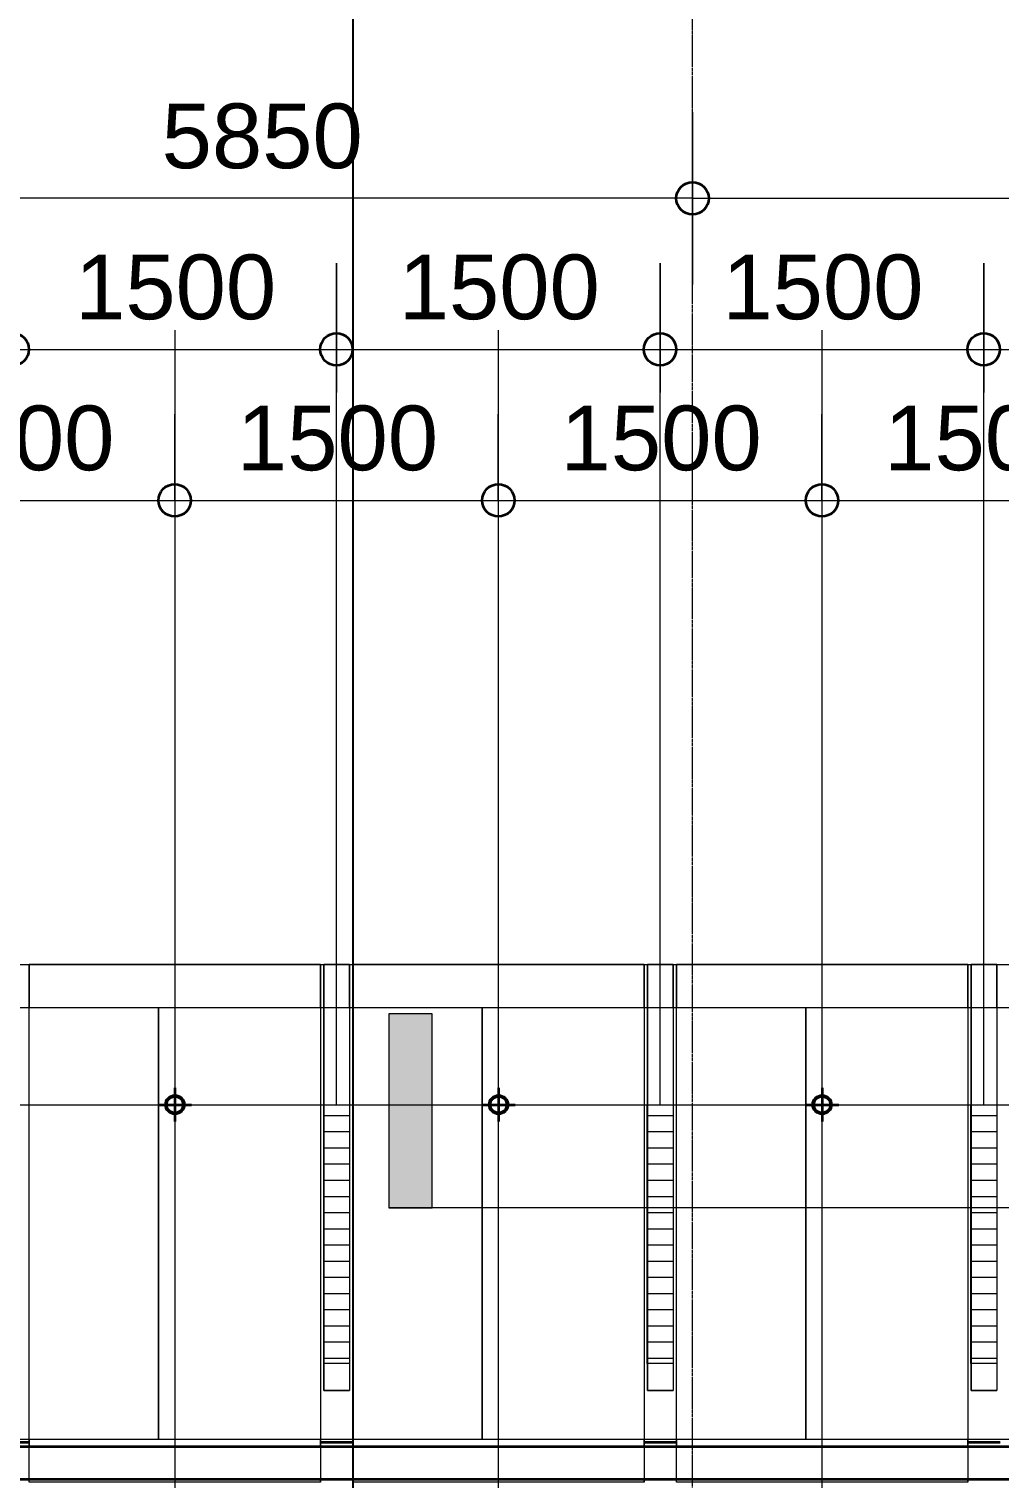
# Model space of a CAD drawing. Header units: millimetres. Extents: x -712454 to -640739, y -26917 to 7174.
# Drawn here: x -679358 to -674857, y -11583 to -4862 of the extents above; entities that cross this region are included whole.
import ezdxf

# ---------------------------------------------------------------- set-up
doc = ezdxf.new("R2010")
doc.units = ezdxf.units.MM
doc.linetypes.add('DPA_Grid _ Level 100', pattern=[10, 5.5, -1.6, 1.3, -1.6])
doc.linetypes.add('DPA_Hidden 50', pattern=[3, 2, -1])
for name, color, linetype, lineweight in [('A-ANNO-DIMS', 1, 'Continuous', 9), ('A-ANNO-DIMS-100', 1, 'Continuous', 9), ('A-ANNO-NOTE', 3, 'Continuous', 25), ('A-DETL', 1, 'Continuous', 70), ('A-DETL-GENF', 2, 'Continuous', 25), ('A-GLAZ-CURT', 2, 'Continuous', 9), ('A-GLAZ-CWMG', 2, 'Continuous', 35), ('A-ROOM-IDEN', 3, 'Continuous', 25), ('E-LITE-EQPM', 2, 'Continuous', 35), ('S-GRID', 251, 'Continuous', 9)]:
    doc.layers.add(name, color=color, linetype=linetype, lineweight=lineweight)
doc.styles.add('Arial_2', font='arial.ttf', dxfattribs={"height": 300})
doc.dimstyles.new('DPA-DIM-3_0_C-C', dxfattribs={"dimscale": 304.8, "dimtxt": 306.07782, "dimasz": 0.492126, "dimexe": 0.656168, "dimexo": 0.0625, "dimgap": 0.164042, "dimtad": 1, "dimdec": 0, "dimzin": 0, "dimdsep": 46, "dimtxsty": 'Arial_2', "dimblk1": 'DOTBLANK', "dimblk2": 'DOTBLANK', "dimsah": 1, "dimcen": 0.09, "dimdle": 0.656168, "dimadec": 8, "dimazin": 0, "dimtfac": 1, "dimtdec": 4, "dimtix": 1, "dimtmove": 0, "dimatfit": 3, "dimfxl": 1.312336, "dimfxlon": 1, "dimtvp": 1, "dimtolj": 1, "dimtzin": 0, "dimarcsym": 2})
doc.dimstyles.new('DPA-DIM-3_0_C-T', dxfattribs={"dimscale": 304.8, "dimtxt": 306.07782, "dimasz": 0.492126, "dimexe": 0.656168, "dimexo": 0.0625, "dimgap": 0.164042, "dimtad": 0, "dimjust": 2, "dimdec": 0, "dimzin": 0, "dimdsep": 46, "dimtxsty": 'Arial_2', "dimblk1": 'DOTBLANK', "dimblk2": 'OBLIQUE', "dimsah": 1, "dimcen": 0.09, "dimdle": 0.656168, "dimadec": 8, "dimazin": 0, "dimtfac": 1, "dimtdec": 4, "dimtix": 1, "dimtmove": 2, "dimatfit": 3, "dimfxl": 1.312336, "dimfxlon": 1, "dimtvp": 1, "dimtolj": 1, "dimtzin": 0, "dimarcsym": 2})

# ---------------------------------------------------------------- blocks, each defined once
blk = doc.blocks.new('DPA_CP_Entrance Canopy Lower - Depth 4200-V12-4213-01 ENLARGED ENTRANCE 3 GROUND LEVEL - REFLECTED CEILING PLAN')
at = {"layer": 'A-GLAZ-CURT'}
for p, q in [((-674257, -9198), (-672757, -9198)), ((-674257, -9198), (-672757, -9198)), ((-674257, -9398), (-674257, -11398)), ((-674257, -9398), (-672757, -9398)), ((-673507, -9398), (-673491.7, -9398)), ((-673371.7, -9398), (-673357, -9398)), ((-672757, -11398), (-672757, -9398)), ((-674257, -11398), (-672757, -11398)), ((-673507, -11398), (-673357, -11398))]:
    blk.add_line(p, q, dxfattribs=at)
blk = doc.blocks.new('DPA_CP_Entrance Canopy Lower - Depth 4200-V13-4213-01 ENLARGED ENTRANCE 3 GROUND LEVEL - REFLECTED CEILING PLAN')
at = {"layer": 'A-GLAZ-CURT'}
for p, q in [((-677257, -9198), (-675757, -9198)), ((-677257, -9198), (-675757, -9198)), ((-677257, -9398), (-677257, -11398)), ((-677257, -9398), (-675757, -9398)), ((-676506.7, -9398), (-676491.7, -9398)), ((-676371.7, -9398), (-676357, -9398)), ((-675757, -11398), (-675757, -9398)), ((-677257, -11398), (-675757, -11398)), ((-676506.7, -11398), (-676357, -11398))]:
    blk.add_line(p, q, dxfattribs=at)
blk = doc.blocks.new('DPA_CP_Entrance Canopy Lower - Depth 4200-V14-4213-01 ENLARGED ENTRANCE 3 GROUND LEVEL - REFLECTED CEILING PLAN')
at = {"layer": 'A-GLAZ-CURT'}
for p, q in [((-678757, -9198), (-677257, -9198)), ((-678757, -9198), (-677257, -9198)), ((-678757, -9398), (-678757, -11398)), ((-678757, -9398), (-677257, -9398)), ((-678006.7, -9398), (-677991.7, -9398)), ((-677871.7, -9398), (-677856.7, -9398)), ((-677257, -11398), (-677257, -9398)), ((-678757, -11398), (-677257, -11398)), ((-678006.7, -11398), (-677856.7, -11398))]:
    blk.add_line(p, q, dxfattribs=at)
blk = doc.blocks.new('Rectangular Mullion - Entrance Louver Top-V29-4213-01 ENLARGED ENTRANCE 3 GROUND LEVEL - REFLECTED CEILING PLAN')
at = {"layer": 'A-GLAZ-CWMG'}
for p, q in [((-679442.3, -11413), (-679356.7, -11413)), ((-679442.3, -11413), (-679356.7, -11413)), ((-679442.3, -11433), (-678010.3, -11433)), ((-679442.3, -11433), (-679356.7, -11433)), ((-679442.3, -11583), (-679356.7, -11583)), ((-679442.3, -11583), (-678010.3, -11583))]:
    blk.add_line(p, q, dxfattribs=at)
blk = doc.blocks.new('Rectangular Mullion - Entrance Louver Top-V30-4213-01 ENLARGED ENTRANCE 3 GROUND LEVEL - REFLECTED CEILING PLAN')
at = {"layer": 'A-GLAZ-CWMG'}
for p, q in [((-678006.7, -11413), (-677856.7, -11413)), ((-678006.7, -11413), (-677856.7, -11413)), ((-678010.3, -11433), (-676578.3, -11433)), ((-678006.7, -11433), (-677856.7, -11433)), ((-678010.3, -11583), (-676578.3, -11583)), ((-678006.7, -11583), (-677856.7, -11583))]:
    blk.add_line(p, q, dxfattribs=at)
blk = doc.blocks.new('Rectangular Mullion - Entrance Louver Top-V31-4213-01 ENLARGED ENTRANCE 3 GROUND LEVEL - REFLECTED CEILING PLAN')
at = {"layer": 'A-GLAZ-CWMG'}
for p, q in [((-676506.7, -11413), (-676357, -11413)), ((-676506.7, -11413), (-676357, -11413)), ((-676578.3, -11433), (-675146.3, -11433)), ((-676506.7, -11433), (-676357, -11433)), ((-676578.3, -11583), (-675146.3, -11583)), ((-676506.7, -11583), (-676357, -11583))]:
    blk.add_line(p, q, dxfattribs=at)
blk = doc.blocks.new('Rectangular Mullion - Entrance Louver Top-V32-4213-01 ENLARGED ENTRANCE 3 GROUND LEVEL - REFLECTED CEILING PLAN')
at = {"layer": 'A-GLAZ-CWMG'}
for p, q in [((-675007, -11413), (-674857, -11413)), ((-675007, -11413), (-674857, -11413)), ((-675146.3, -11433), (-673714.3, -11433)), ((-675007, -11433), (-674857, -11433)), ((-675146.3, -11583), (-673714.3, -11583)), ((-675007, -11583), (-674857, -11583))]:
    blk.add_line(p, q, dxfattribs=at)
blk = doc.blocks.new('System Panel - DPA-AR_Metal Ceiling Rectangular Panel-V65-4213-01 ENLARGED ENTRANCE 3 GROUND LEVEL - REFLECTED CEILING PLAN')
at = {"layer": 'A-GLAZ-CURT'}
for p, q in [((-679506.7, -9198), (-680856.7, -9198)), ((-680856.7, -9198), (-680856.7, -9398)), ((-680856.7, -11598), (-680856.7, -9198)), ((-680856.7, -9198), (-679506.7, -9198)), ((-679506.7, -9398), (-679506.7, -9198)), ((-679506.7, -9198), (-679506.7, -11598)), ((-680856.7, -11398), (-680856.7, -11433)), ((-679506.7, -11433), (-679506.7, -11398)), ((-679506.7, -11598), (-680856.7, -11598)), ((-679506.7, -11598), (-679506.7, -11583))]:
    blk.add_line(p, q, dxfattribs=at)
blk = doc.blocks.new('DPA_CP_Metal Ceiling Luminaire - Linear Luminaire Entrance-V71-4213-01 ENLARGED ENTRANCE 3 GROUND LEVEL - REFLECTED CEILING PLAN')
at = {"layer": 'A-GLAZ-CURT'}
h = blk.add_hatch(dxfattribs=at)
h.set_pattern_fill('FP_8', color=256, style=0, pattern_type=2)
h.set_pattern_definition([(0, (-671965.62, -10648.01), (0, -75), [])])
h.paths.add_polyline_path([(-673372, -11048), (-673372, -9848), (-673492, -9848), (-673492, -11048), (-673485.6, -11048)])
for p, q in [((-673492, -9848), (-673372, -9848)), ((-673492, -11048), (-673492, -9848)), ((-673372, -9848), (-673372, -11048)), ((-673372, -11048), (-673492, -11048))]:
    blk.add_line(p, q, dxfattribs=at)
blk = doc.blocks.new('D1 - D1-12676964-4213-01 ENLARGED ENTRANCE 3 GROUND LEVEL - REFLECTED CEILING PLAN')
at = {"layer": 'A-DETL-GENF'}
for radius in [45, 40]:
    blk.add_circle((0, 0), radius, dxfattribs=at)
at = {"layer": 'E-LITE-EQPM'}
for p, q in [((0, 77.5), (0, -77.5)), ((-77.5, 0), (77.5, 0))]:
    blk.add_line(p, q, dxfattribs=at)
blk.add_circle((0, 0), 38, dxfattribs=at)
blk = doc.blocks.new('DPA_CP_Metal Ceiling Panel - Vertical Panel Entrance-12681695-4213-01 ENLARGED ENTRANCE 3 GROUND LEVEL - REFLECTED CEILING PLAN')
at = {"layer": 'A-GLAZ-CURT'}
for p, q in [((-680991.7, -9198), (-680871.7, -9198)), ((-680991.7, -9198), (-680991.7, -11173)), ((-680991.7, -9198), (-680991.7, -9398)), ((-680871.7, -9198), (-680991.7, -9198)), ((-680991.7, -9198), (-680871.7, -9198)), ((-680991.7, -11173), (-680991.7, -9198)), ((-680871.7, -9198), (-680871.7, -11173)), ((-680871.7, -9398), (-680871.7, -9198)), ((-680871.7, -9198), (-680871.7, -11173)), ((-680991.7, -11173), (-680871.7, -11173)), ((-680871.7, -11173), (-680991.7, -11173))]:
    blk.add_line(p, q, dxfattribs=at)
blk = doc.blocks.new('DIMBLOCK38-4213-01 ENLARGED ENTRANCE 3 GROUND LEVEL - REFLECTED CEILING PLAN')
at = {"layer": 'A-ANNO-DIMS-100'}
for p, q in [((-679432.7, -5947.2), (-679432.7, -6547.2)), ((-679432.7, -6347.2), (-679432.7, -5947.2)), ((-677932.7, -5947.2), (-677932.7, -6547.2)), ((-677932.7, -6347.2), (-677932.7, -5947.2)), ((-679432.7, -6347.2), (-677932.7, -6347.2))]:
    blk.add_line(p, q, dxfattribs=at)
at = {"layer": 'A-ANNO-DIMS-100', "lineweight": 35}
for centre in [(-679432.7, -6347.2), (-677932.7, -6347.2)]:
    blk.add_circle(centre, 75, dxfattribs=at)
at = {"layer": 'A-ANNO-DIMS-100', "color": 0, "insert": (-679144.2, -5907.7), "char_height": 300, "width": 1107.531, "attachment_point": 1, "line_spacing_factor": 0.941778, "style": 'Arial_2'}
blk.add_mtext('1500', dxfattribs=at)
blk = doc.blocks.new('_DotBlank')
at = {"color": 0, "linetype": 'ByBlock', "lineweight": -2}
blk.add_line((-0.5, 0), (-1, 0), dxfattribs=at)
blk.add_circle((0, 0), 0.5, dxfattribs=at)
blk = doc.blocks.new('DIMBLOCK39-4213-01 ENLARGED ENTRANCE 3 GROUND LEVEL - REFLECTED CEILING PLAN')
at = {"layer": 'A-ANNO-DIMS-100'}
for p, q in [((-677932.7, -5947.2), (-677932.7, -6547.2)), ((-677932.7, -6347.2), (-677932.7, -5947.2)), ((-676432.7, -5947.2), (-676432.7, -6547.2)), ((-676432.7, -6347.2), (-676432.7, -5947.2)), ((-677932.7, -6347.2), (-676432.7, -6347.2))]:
    blk.add_line(p, q, dxfattribs=at)
at = {"layer": 'A-ANNO-DIMS-100', "lineweight": 35}
for centre in [(-677932.7, -6347.2), (-676432.7, -6347.2)]:
    blk.add_circle(centre, 75, dxfattribs=at)
at = {"layer": 'A-ANNO-DIMS-100', "color": 0, "insert": (-677644.2, -5907.7), "char_height": 300, "width": 1107.531, "attachment_point": 1, "line_spacing_factor": 0.941778, "style": 'Arial_2'}
blk.add_mtext('1500', dxfattribs=at)
blk = doc.blocks.new('DIMBLOCK40-4213-01 ENLARGED ENTRANCE 3 GROUND LEVEL - REFLECTED CEILING PLAN')
at = {"layer": 'A-ANNO-DIMS-100'}
for p, q in [((-676432.7, -5947.2), (-676432.7, -6547.2)), ((-676432.7, -6347.2), (-676432.7, -5947.2)), ((-674932.7, -5947.2), (-674932.7, -6547.2)), ((-674932.7, -6347.2), (-674932.7, -5947.2)), ((-676432.7, -6347.2), (-674932.7, -6347.2))]:
    blk.add_line(p, q, dxfattribs=at)
at = {"layer": 'A-ANNO-DIMS-100', "lineweight": 35}
for centre in [(-676432.7, -6347.2), (-674932.7, -6347.2)]:
    blk.add_circle(centre, 75, dxfattribs=at)
at = {"layer": 'A-ANNO-DIMS-100', "color": 0, "insert": (-676144.2, -5907.7), "char_height": 300, "width": 1107.531, "attachment_point": 1, "line_spacing_factor": 0.941778, "style": 'Arial_2'}
blk.add_mtext('1500', dxfattribs=at)
blk = doc.blocks.new('DIMBLOCK41-4213-01 ENLARGED ENTRANCE 3 GROUND LEVEL - REFLECTED CEILING PLAN')
at = {"layer": 'A-ANNO-DIMS-100'}
for p, q in [((-674932.7, -5947.2), (-674932.7, -6547.2)), ((-674932.7, -6347.2), (-674932.7, -5947.2)), ((-673432.7, -5947.2), (-673432.7, -6547.2)), ((-673432.7, -6347.2), (-673432.7, -5947.2)), ((-674932.7, -6347.2), (-673432.7, -6347.2))]:
    blk.add_line(p, q, dxfattribs=at)
at = {"layer": 'A-ANNO-DIMS-100', "lineweight": 35}
for centre in [(-674932.7, -6347.2), (-673432.7, -6347.2)]:
    blk.add_circle(centre, 75, dxfattribs=at)
at = {"layer": 'A-ANNO-DIMS-100', "color": 0, "insert": (-674644.2, -5907.7), "char_height": 300, "width": 1107.531, "attachment_point": 1, "line_spacing_factor": 0.941778, "style": 'Arial_2'}
blk.add_mtext('1500', dxfattribs=at)
blk = doc.blocks.new('DIMBLOCK95-4213-01 ENLARGED ENTRANCE 3 GROUND LEVEL - REFLECTED CEILING PLAN')
at = {"layer": 'A-ANNO-DIMS-100'}
for p, q in [((-676282.4, -6047.2), (-676282.4, -5447.2)), ((-676282.4, -5647.2), (-676282.4, -5447.2)), ((-676282.4, -5647.2), (-676082.4, -5647.2)), ((-676282.4, -5647.2), (-676282.4, -6047.2)), ((-676282.4, -5647.2), (-676282.4, -6047.2))]:
    blk.add_line(p, q, dxfattribs=at)
at = {"layer": 'A-ANNO-DIMS-100', "lineweight": 35}
blk.add_circle((-676282.4, -5647.2), 75, dxfattribs=at)
blk = doc.blocks.new('_None')
blk = doc.blocks.new('_Oblique')
at = {"color": 0, "linetype": 'ByBlock', "lineweight": -2}
blk.add_line((-0.5, -0.5), (0.5, 0.5), dxfattribs=at)
blk = doc.blocks.new('DIMBLOCK96-4213-01 ENLARGED ENTRANCE 3 GROUND LEVEL - REFLECTED CEILING PLAN')
at = {"layer": 'A-ANNO-DIMS-100'}
for p, q in [((-682132.4, -6047.2), (-682132.4, -5447.2)), ((-676282.4, -6047.2), (-676282.4, -5447.2)), ((-676282.4, -5647.2), (-682332.4, -5647.2)), ((-682132.4, -5647.2), (-682132.4, -6047.2)), ((-676282.4, -5647.2), (-676282.4, -6047.2))]:
    blk.add_line(p, q, dxfattribs=at)
at = {"layer": 'A-ANNO-DIMS-100', "lineweight": 35}
for q in [(-682032.4, -5547.2), (-682232.4, -5747.2)]:
    blk.add_line((-682132.4, -5647.2), q, dxfattribs=at)
at = {"layer": 'A-ANNO-DIMS-100', "color": 0, "insert": (-678742.9, -5207.7), "char_height": 300, "width": 1107.531, "attachment_point": 1, "line_spacing_factor": 0.941778, "style": 'Arial_2'}
blk.add_mtext('5850', dxfattribs=at)
blk = doc.blocks.new('DIMBLOCK97-4213-01 ENLARGED ENTRANCE 3 GROUND LEVEL - REFLECTED CEILING PLAN')
at = {"layer": 'A-ANNO-DIMS-100'}
for p, q in [((-676282.4, -5247.2), (-676282.4, -5847.2)), ((-676282.4, -5647.2), (-676282.4, -5247.2)), ((-676282.4, -5647.2), (-676282.4, -5247.2)), ((-676282.4, -5647.2), (-676482.4, -5647.2)), ((-676282.4, -5647.2), (-676282.4, -5847.2))]:
    blk.add_line(p, q, dxfattribs=at)
at = {"layer": 'A-ANNO-DIMS-100', "lineweight": 35}
blk.add_circle((-676282.4, -5647.2), 75, dxfattribs=at)
blk = doc.blocks.new('DIMBLOCK98-4213-01 ENLARGED ENTRANCE 3 GROUND LEVEL - REFLECTED CEILING PLAN')
at = {"layer": 'A-ANNO-DIMS-100'}
for p, q in [((-676282.4, -5247.2), (-676282.4, -5847.2)), ((-676282.4, -5647.2), (-676282.4, -5247.2)), ((-671257.4, -6047.2), (-671257.4, -5447.2)), ((-676282.4, -5647.2), (-671057.4, -5647.2)), ((-671257.4, -5647.2), (-671257.4, -6047.2))]:
    blk.add_line(p, q, dxfattribs=at)
at = {"layer": 'A-ANNO-DIMS-100', "lineweight": 35}
for q in [(-671157.4, -5547.2), (-671357.4, -5747.2)]:
    blk.add_line((-671257.4, -5647.2), q, dxfattribs=at)
at = {"layer": 'A-ANNO-DIMS-100', "color": 0, "insert": (-672190.3, -5207.7), "char_height": 300, "width": 1107.531, "attachment_point": 1, "line_spacing_factor": 0.941778, "style": 'Arial_2'}
blk.add_mtext('5025', dxfattribs=at)
blk = doc.blocks.new('DPA_AN_Section Line - UP-Left-16260802-4213-01 ENLARGED ENTRANCE 3 GROUND LEVEL - REFLECTED CEILING PLAN')
at = {"layer": 'A-ANNO-NOTE', "lineweight": 9}
blk.add_hatch(color=256, dxfattribs=at).paths.add_polyline_path([(75, -9), (73, -9), (73, 0), (75, 0)])
h = blk.add_hatch(color=256, dxfattribs=at)
edge = h.paths.add_edge_path()
edge.add_arc((0, -0.028), 7.5, 180, 360)
edge.add_line((7.5, -0.028), (10.682, -0.028))
edge.add_line((10.682, -0.028), (0, -10.71))
edge.add_line((0, -10.71), (-10.682, -0.028))
edge.add_line((-10.682, -0.028), (-7.5, -0.028))
at = {"layer": 'A-ANNO-NOTE', "lineweight": 18}
for p, q in [((-7.5, 0), (7.5, 0)), ((75, 0), (73, 0)), ((73, 0), (73, -9)), ((75, -9), (75, 0)), ((-7.5, -0.028), (-10.682, -0.028)), ((-10.682, -0.028), (0, -10.71)), ((0, -10.71), (10.682, -0.028)), ((10.682, -0.028), (7.5, -0.028)), ((73, -9), (75, -9))]:
    blk.add_line(p, q, dxfattribs=at)
at = {"layer": 'A-ANNO-NOTE', "lineweight": 9}
blk.add_line((7.5, 0), (75, 0), dxfattribs=at)
at = {"layer": 'A-ANNO-NOTE', "lineweight": 18}
blk.add_circle((0, 0.028), 7.5, dxfattribs=at)
blk.add_arc((0, -0.028), 7.5, 180, 360, dxfattribs=at)
blk = doc.blocks.new('DIMBLOCK149-4213-01 ENLARGED ENTRANCE 3 GROUND LEVEL - REFLECTED CEILING PLAN')
at = {"layer": 'A-ANNO-DIMS-100'}
for p, q in [((-680182.4, -6647.2), (-680182.4, -7247.2)), ((-680182.4, -7047.2), (-680182.4, -6647.2)), ((-678682.4, -6647.2), (-678682.4, -7247.2)), ((-678682.4, -7047.2), (-678682.4, -6647.2)), ((-680182.4, -7047.2), (-678682.4, -7047.2))]:
    blk.add_line(p, q, dxfattribs=at)
at = {"layer": 'A-ANNO-DIMS-100', "lineweight": 35}
for centre in [(-680182.4, -7047.2), (-678682.4, -7047.2)]:
    blk.add_circle(centre, 75, dxfattribs=at)
at = {"layer": 'A-ANNO-DIMS-100', "color": 0, "insert": (-679893.8, -6607.7), "char_height": 300, "width": 1107.531, "attachment_point": 1, "line_spacing_factor": 0.941778, "style": 'Arial_2'}
blk.add_mtext('1500', dxfattribs=at)
blk = doc.blocks.new('DIMBLOCK150-4213-01 ENLARGED ENTRANCE 3 GROUND LEVEL - REFLECTED CEILING PLAN')
at = {"layer": 'A-ANNO-DIMS-100'}
for p, q in [((-678682.4, -6647.2), (-678682.4, -7247.2)), ((-678682.4, -7047.2), (-678682.4, -6647.2)), ((-677182.4, -6647.2), (-677182.4, -7247.2)), ((-677182.4, -7047.2), (-677182.4, -6647.2)), ((-678682.4, -7047.2), (-677182.4, -7047.2))]:
    blk.add_line(p, q, dxfattribs=at)
at = {"layer": 'A-ANNO-DIMS-100', "lineweight": 35}
for centre in [(-678682.4, -7047.2), (-677182.4, -7047.2)]:
    blk.add_circle(centre, 75, dxfattribs=at)
at = {"layer": 'A-ANNO-DIMS-100', "color": 0, "insert": (-678393.8, -6607.7), "char_height": 300, "width": 1107.531, "attachment_point": 1, "line_spacing_factor": 0.941778, "style": 'Arial_2'}
blk.add_mtext('1500', dxfattribs=at)
blk = doc.blocks.new('DIMBLOCK151-4213-01 ENLARGED ENTRANCE 3 GROUND LEVEL - REFLECTED CEILING PLAN')
at = {"layer": 'A-ANNO-DIMS-100'}
for p, q in [((-677182.4, -6647.2), (-677182.4, -7247.2)), ((-677182.4, -7047.2), (-677182.4, -6647.2)), ((-675682.4, -6647.2), (-675682.4, -7247.2)), ((-675682.4, -7047.2), (-675682.4, -6647.2)), ((-677182.4, -7047.2), (-675682.4, -7047.2))]:
    blk.add_line(p, q, dxfattribs=at)
at = {"layer": 'A-ANNO-DIMS-100', "lineweight": 35}
for centre in [(-677182.4, -7047.2), (-675682.4, -7047.2)]:
    blk.add_circle(centre, 75, dxfattribs=at)
at = {"layer": 'A-ANNO-DIMS-100', "color": 0, "insert": (-676893.8, -6607.7), "char_height": 300, "width": 1107.531, "attachment_point": 1, "line_spacing_factor": 0.941778, "style": 'Arial_2'}
blk.add_mtext('1500', dxfattribs=at)
blk = doc.blocks.new('DIMBLOCK152-4213-01 ENLARGED ENTRANCE 3 GROUND LEVEL - REFLECTED CEILING PLAN')
at = {"layer": 'A-ANNO-DIMS-100'}
for p, q in [((-675682.4, -6647.2), (-675682.4, -7247.2)), ((-675682.4, -7047.2), (-675682.4, -6647.2)), ((-674182.4, -6647.2), (-674182.4, -7247.2)), ((-674182.4, -7047.2), (-674182.4, -6647.2)), ((-675682.4, -7047.2), (-674182.4, -7047.2))]:
    blk.add_line(p, q, dxfattribs=at)
at = {"layer": 'A-ANNO-DIMS-100', "lineweight": 35}
for centre in [(-675682.4, -7047.2), (-674182.4, -7047.2)]:
    blk.add_circle(centre, 75, dxfattribs=at)
at = {"layer": 'A-ANNO-DIMS-100', "color": 0, "insert": (-675393.8, -6607.7), "char_height": 300, "width": 1107.531, "attachment_point": 1, "line_spacing_factor": 0.941778, "style": 'Arial_2'}
blk.add_mtext('1500', dxfattribs=at)

msp = doc.modelspace()

# ---------------------------------------------------------------- linework, layer by layer
at = {"layer": 'A-DETL', "color": 8, "linetype": 'DPA_Hidden 50', "lineweight": 9}
for p, q in [((-678682.4, -6258), (-678682.4, -21183)), ((-677932.7, -9848), (-677932.7, -6258)), ((-677182.4, -6258), (-677182.4, -21183)), ((-676432.7, -9848), (-676432.7, -6258)), ((-675682.4, -6258), (-675682.4, -21183)), ((-674932.7, -9848), (-674932.7, -6258)), ((-682132.4, -9198), (-657482.4, -9198)), ((-682082.4, -9848), (-657482.4, -9848))]:
    msp.add_line(p, q, dxfattribs=at)
at = {"layer": 'A-ROOM-IDEN'}
msp.add_line((-677855.6, -14698), (-677855.6, 983.4), dxfattribs=at)
at = {"layer": 'S-GRID', "linetype": 'DPA_Grid _ Level 100'}
msp.add_line((-676282.4, -26917.1), (-676282.4, 4761.8), dxfattribs=at)

# ---------------------------------------------------------------- block references
at = {"layer": 'A-ANNO-NOTE', "xscale": 100, "yscale": 100, "zscale": 100, "rotation": 180}
msp.add_blockref('DPA_AN_Section Line - UP-Left-16260802-4213-01 ENLARGED ENTRANCE 3 GROUND LEVEL - REFLECTED CEILING PLAN', (-670189.7, -10326.8), dxfattribs=at)
at = {"layer": 'A-GLAZ-CURT'}
for name, p in [('DPA_CP_Entrance Canopy Lower - Depth 4200-V14-4213-01 ENLARGED ENTRANCE 3 GROUND LEVEL - REFLECTED CEILING PLAN', (-1500, 0)), ('System Panel - DPA-AR_Metal Ceiling Rectangular Panel-V65-4213-01 ENLARGED ENTRANCE 3 GROUND LEVEL - REFLECTED CEILING PLAN', (1500, 0)), ('DPA_CP_Entrance Canopy Lower - Depth 4200-V14-4213-01 ENLARGED ENTRANCE 3 GROUND LEVEL - REFLECTED CEILING PLAN', (0, 0)), ('DPA_CP_Metal Ceiling Panel - Vertical Panel Entrance-12681695-4213-01 ENLARGED ENTRANCE 3 GROUND LEVEL - REFLECTED CEILING PLAN', (3000, 0)), ('System Panel - DPA-AR_Metal Ceiling Rectangular Panel-V65-4213-01 ENLARGED ENTRANCE 3 GROUND LEVEL - REFLECTED CEILING PLAN', (3000, 0)), ('DPA_CP_Entrance Canopy Lower - Depth 4200-V13-4213-01 ENLARGED ENTRANCE 3 GROUND LEVEL - REFLECTED CEILING PLAN', (0, 0)), ('DPA_CP_Metal Ceiling Panel - Vertical Panel Entrance-12681695-4213-01 ENLARGED ENTRANCE 3 GROUND LEVEL - REFLECTED CEILING PLAN', (4500, 0)), ('System Panel - DPA-AR_Metal Ceiling Rectangular Panel-V65-4213-01 ENLARGED ENTRANCE 3 GROUND LEVEL - REFLECTED CEILING PLAN', (4499.7, 0)), ('DPA_CP_Entrance Canopy Lower - Depth 4200-V12-4213-01 ENLARGED ENTRANCE 3 GROUND LEVEL - REFLECTED CEILING PLAN', (-1500, 0)), ('DPA_CP_Metal Ceiling Panel - Vertical Panel Entrance-12681695-4213-01 ENLARGED ENTRANCE 3 GROUND LEVEL - REFLECTED CEILING PLAN', (6000, 0)), ('DPA_CP_Metal Ceiling Luminaire - Linear Luminaire Entrance-V71-4213-01 ENLARGED ENTRANCE 3 GROUND LEVEL - REFLECTED CEILING PLAN', (-4499.7, 0)), ('DPA_CP_Metal Ceiling Luminaire - Linear Luminaire Entrance-V71-4213-01 ENLARGED ENTRANCE 3 GROUND LEVEL - REFLECTED CEILING PLAN', (-3000, 0)), ('DPA_CP_Metal Ceiling Luminaire - Linear Luminaire Entrance-V71-4213-01 ENLARGED ENTRANCE 3 GROUND LEVEL - REFLECTED CEILING PLAN', (-1500, 0))]:
    msp.add_blockref(name, p, dxfattribs=at)
at = {"layer": 'A-GLAZ-CWMG'}
for name in ['Rectangular Mullion - Entrance Louver Top-V29-4213-01 ENLARGED ENTRANCE 3 GROUND LEVEL - REFLECTED CEILING PLAN', 'Rectangular Mullion - Entrance Louver Top-V30-4213-01 ENLARGED ENTRANCE 3 GROUND LEVEL - REFLECTED CEILING PLAN', 'Rectangular Mullion - Entrance Louver Top-V31-4213-01 ENLARGED ENTRANCE 3 GROUND LEVEL - REFLECTED CEILING PLAN', 'Rectangular Mullion - Entrance Louver Top-V32-4213-01 ENLARGED ENTRANCE 3 GROUND LEVEL - REFLECTED CEILING PLAN']:
    msp.add_blockref(name, (0, 0), dxfattribs=at)
at = {"layer": 'E-LITE-EQPM'}
for p in [(-678681.4, -9848), (-677181.4, -9848), (-675681.7, -9848)]:
    msp.add_blockref('D1 - D1-12676964-4213-01 ENLARGED ENTRANCE 3 GROUND LEVEL - REFLECTED CEILING PLAN', p, dxfattribs=at)

# ---------------------------------------------------------------- dimensions: what is measured, and where the dimension line sits
at = {"layer": 'A-ANNO-DIMS'}
for base, p1, p2, override, picture, middle in [((-682132.4, -5647.2), (-676282.4, -6047.2), (-682132.4, -6047.2), {"dimpost": '<>', "dimfxl": 5850}, 'DIMBLOCK96-4213-01 ENLARGED ENTRANCE 3 GROUND LEVEL - REFLECTED CEILING PLAN', (-678189.2, -5407.7)), ((-671257.4, -5647.2), (-676282.4, -5247.2), (-671257.4, -6047.2), {"dimpost": '<>', "dimfxl": 5088.283109}, 'DIMBLOCK98-4213-01 ENLARGED ENTRANCE 3 GROUND LEVEL - REFLECTED CEILING PLAN', (-671636.6, -5407.7))]:
    dim = msp.add_linear_dim(base=base, p1=p1, p2=p2, dimstyle='DPA-DIM-3_0_C-T', override=override, dxfattribs=at)
    dim.commit()
    dim.dimension.update_dxf_attribs({"geometry": picture, "text_midpoint": middle, "dimtype": 160})
for p1, p2, picture in [((-676282.4, -5505.8), (-676282.4, -5505.8), 'DIMBLOCK97-4213-01 ENLARGED ENTRANCE 3 GROUND LEVEL - REFLECTED CEILING PLAN'), ((-676282.4, -5788.6), (-676282.4, -5788.6), 'DIMBLOCK95-4213-01 ENLARGED ENTRANCE 3 GROUND LEVEL - REFLECTED CEILING PLAN')]:
    dim = msp.add_linear_dim(base=(-676282.4, -5647.2), p1=p1, p2=p2, text=' ', dimstyle='DPA-DIM-3_0_C-T', override={"dimpost": '<>', "dimblk": 'None', "dimse1": 1, "dimse2": 1, "dimsd1": 1, "dimsd2": 1, "dimfxl": 0}, dxfattribs=at)
    dim.commit()
    dim.dimension.update_dxf_attribs({"geometry": picture, "text_midpoint": (-676282.4, -5647.2)})
for base, p1, p2, picture, middle in [((-677932.7, -6347.2), (-679432.7, -5947.2), (-677932.7, -5947.2), 'DIMBLOCK38-4213-01 ENLARGED ENTRANCE 3 GROUND LEVEL - REFLECTED CEILING PLAN', (-678682.7, -6144)), ((-676432.7, -6347.2), (-677932.7, -5947.2), (-676432.7, -5947.2), 'DIMBLOCK39-4213-01 ENLARGED ENTRANCE 3 GROUND LEVEL - REFLECTED CEILING PLAN', (-677182.7, -6144)), ((-674932.7, -6347.2), (-676432.7, -5947.2), (-674932.7, -5947.2), 'DIMBLOCK40-4213-01 ENLARGED ENTRANCE 3 GROUND LEVEL - REFLECTED CEILING PLAN', (-675682.7, -6144)), ((-673432.7, -6347.2), (-674932.7, -5947.2), (-673432.7, -5947.2), 'DIMBLOCK41-4213-01 ENLARGED ENTRANCE 3 GROUND LEVEL - REFLECTED CEILING PLAN', (-674182.7, -6144)), ((-678682.4, -7047.2), (-680182.4, -6647.2), (-678682.4, -6647.2), 'DIMBLOCK149-4213-01 ENLARGED ENTRANCE 3 GROUND LEVEL - REFLECTED CEILING PLAN', (-679432.4, -6844)), ((-677182.4, -7047.2), (-678682.4, -6647.2), (-677182.4, -6647.2), 'DIMBLOCK150-4213-01 ENLARGED ENTRANCE 3 GROUND LEVEL - REFLECTED CEILING PLAN', (-677932.4, -6844)), ((-675682.4, -7047.2), (-677182.4, -6647.2), (-675682.4, -6647.2), 'DIMBLOCK151-4213-01 ENLARGED ENTRANCE 3 GROUND LEVEL - REFLECTED CEILING PLAN', (-676432.4, -6844)), ((-674182.4, -7047.2), (-675682.4, -6647.2), (-674182.4, -6647.2), 'DIMBLOCK152-4213-01 ENLARGED ENTRANCE 3 GROUND LEVEL - REFLECTED CEILING PLAN', (-674932.4, -6844))]:
    dim = msp.add_linear_dim(base=base, p1=p1, p2=p2, dimstyle='DPA-DIM-3_0_C-C', override={"dimpost": '<>', "dimfxl": 1500}, dxfattribs=at)
    dim.commit()
    dim.dimension.update_dxf_attribs({"geometry": picture, "text_midpoint": middle})

doc.saveas('drawing.dxf')
